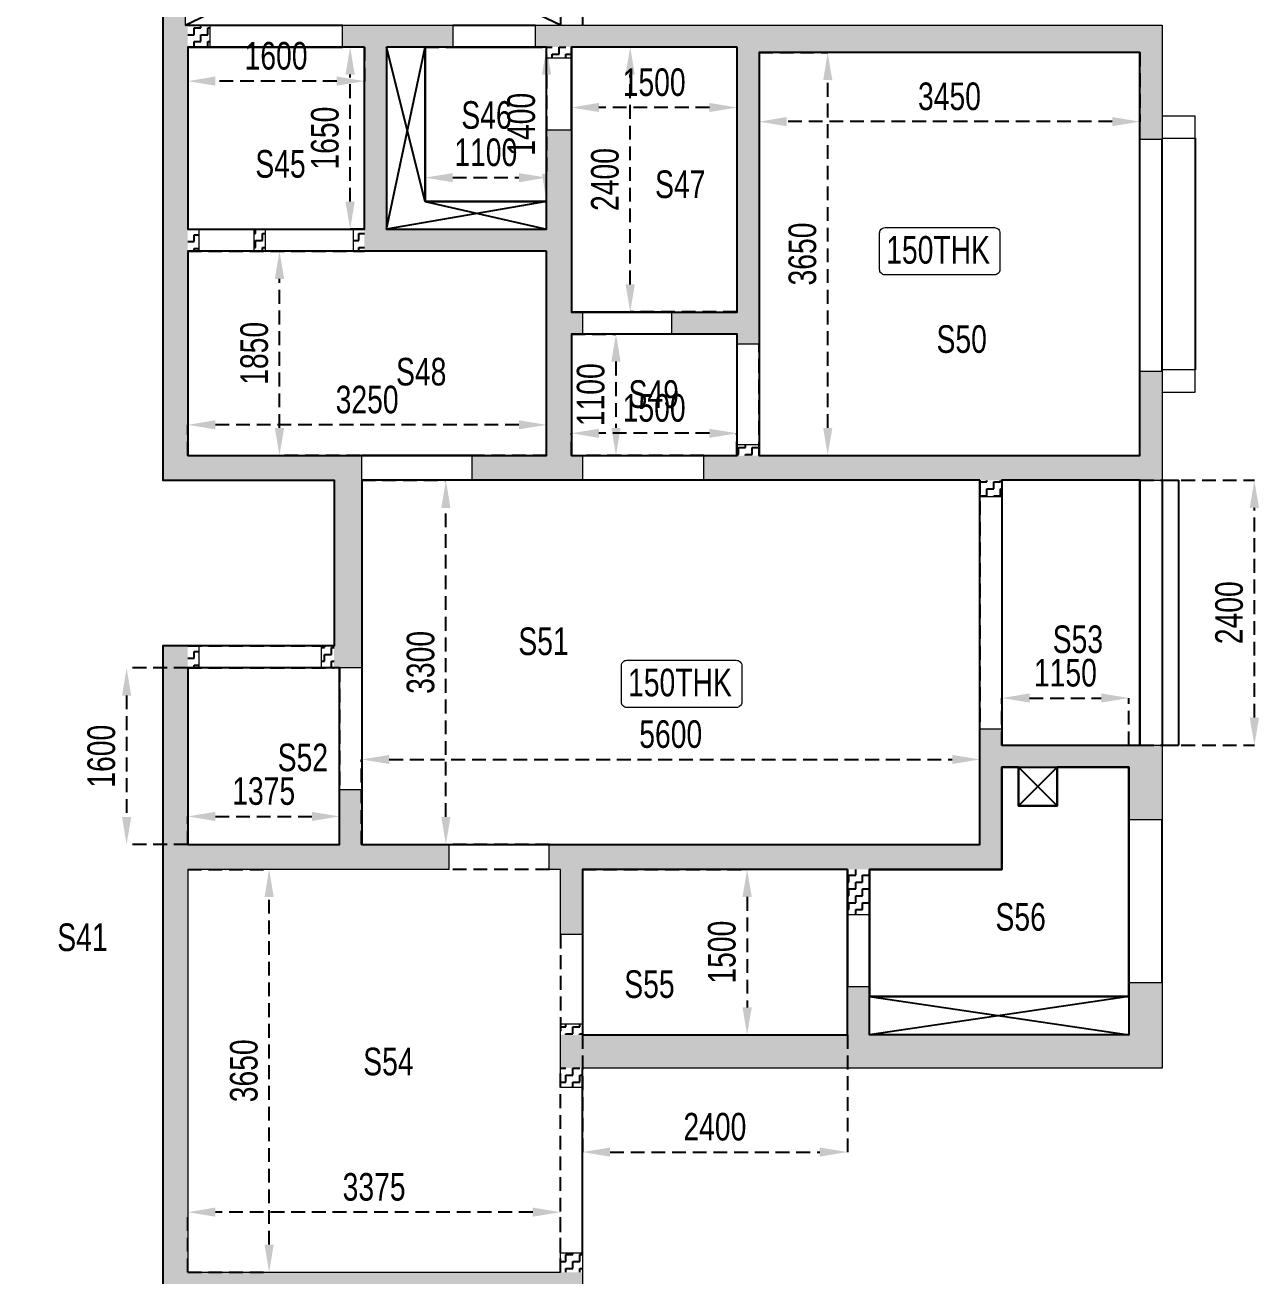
# Model space of a CAD drawing. Header units: millimetres. Extents: x 0 to 40011, y 16 to 56597.
# Drawn here: x 13475 to 24653, y 30306 to 41640 of the extents above; entities that cross this region are included whole.
import ezdxf

# ---------------------------------------------------------------- set-up
doc = ezdxf.new("R2010")
doc.units = ezdxf.units.MM
doc.linetypes.add('HIDDEN', pattern=[0.375, 0.25, -0.125])
for name, color, linetype in [('S-BEAM', 4, 'HIDDEN'), ('S-BEAM 1', 6, 'Continuous'), ('S-CUTOUT', 25, 'Continuous'), ('S-WALL HATCH', 251, 'Continuous')]:
    doc.layers.add(name, color=color, linetype=linetype)
for name, color, linetype, lineweight in [("S-BEAM NO'S", 2, 'Continuous', 20), ('S-GENERAL', 252, 'Continuous', 20), ('s-text', 20, 'Continuous', 13), ('S-WALL', 100, 'Continuous', 20)]:
    doc.layers.add(name, color=color, linetype=linetype, lineweight=lineweight)
doc.styles.add('Dim.s & Anno.(Misc.)', font='ARIALN.TTF')
doc.styles.add('SOBHA', font='swisscl.ttf')
doc.dimstyles.new('S-100-2', dxfattribs={"dimscale": 100, "dimtxt": 2.5, "dimasz": 2.5, "dimexe": 0, "dimexo": 0, "dimgap": 1, "dimtad": 1, "dimdec": 0, "dimzin": 0, "dimdsep": 46, "dimtxsty": 'SOBHA', "dimcen": 0.0895, "dimclrd": 8, "dimclre": 8, "dimclrt": 2, "dimadec": 0, "dimazin": 0, "dimtfac": 1, "dimtdec": 0, "dimtofl": 0, "dimtmove": 0, "dimatfit": 3, "dimfxl": 0.18, "dimtolj": 1, "dimtzin": 0, "dimlwd": -1, "dimlwe": -1, "dimarcsym": 1})
pattern_1 = [(0, (0, 0), (62.5, 62.5), [62.5, -62.5]), (90, (62.5, 0), (-62.5, 62.5), [62.5, -62.5])]

# ---------------------------------------------------------------- blocks, each defined once
blk = doc.blocks.new('WING 05 TYP WALLS')
at = {"layer": 'S-WALL HATCH', "ltscale": 7.5, "transparency": 33554687}
h = blk.add_hatch(color=251, dxfattribs=at)
h.dxf.hatch_style = 1
h.paths.add_polyline_path([(-596732, -58173), (-598307, -58173), (-598307, -56323), (-598307, -56123), (-598307, -54473), (-598307, -54273), (-598332, -54273), (-598332, -54060), (-598532, -54060), (-598532, -58398), (-596982, -58398), (-596982, -59898), (-596982, -60098), (-596732, -60098), (-596732, -59898)])
h = blk.add_hatch(dxfattribs=at)
h.set_pattern_fill('ZIGZAG', color=251, scale=500)
h.set_pattern_definition([(0, (-598306.83, -56322.9), (62.5, 62.5), [62.5, -62.5]), (90, (-598244.33, -56322.9), (-62.5, 62.5), [62.5, -62.5])])
h.paths.add_polyline_path([(-598207, -56123), (-598307, -56123), (-598307, -56323), (-598207, -56323)])
h.paths.add_polyline_path([(-598107, -54273), (-598307, -54273), (-598307, -54473), (-598107, -54473)])
h = blk.add_hatch(color=251, dxfattribs=at)
h.dxf.hatch_style = 1
h.paths.add_polyline_path([(-594832, -55223), (-595057, -55223), (-595057, -56123), (-596507, -56123), (-596507, -54473), (-595907, -54473), (-595907, -54273), (-596907, -54273), (-596907, -54473), (-596707, -54473), (-596707, -56123), (-596707, -56323), (-595057, -56323), (-595057, -58173), (-595732, -58173), (-595732, -58398), (-594732, -58398), (-594732, -58173), (-594832, -58173), (-594832, -57073), (-594732, -57073), (-594732, -56873), (-594832, -56873)])
h = blk.add_hatch(color=251, dxfattribs=at)
h.dxf.hatch_style = 1
h.paths.add_polyline_path([(-589482, -54273), (-593132, -54273), (-595157, -54273), (-595157, -54473), (-595057, -54473), (-594832, -54473), (-593332, -54473), (-593332, -56873), (-593922, -56873), (-593922, -57073), (-593332, -57073), (-593332, -57163), (-593132, -57163), (-593132, -54523), (-589682, -54523), (-589682, -55310), (-589482, -55310), (-589482, -54523)])
h = blk.add_hatch(dxfattribs=at)
h.set_pattern_fill('ZIGZAG', color=251, scale=500)
h.set_pattern_definition(pattern_1)
h.paths.add_polyline_path([(-594832, -54473), (-595057, -54473), (-595057, -54573), (-594832, -54573)], flags=17)
h = blk.add_hatch(dxfattribs=at)
h.set_pattern_fill('ZIGZAG', color=251, scale=500)
h.set_pattern_definition(pattern_1)
h.paths.add_polyline_path([(-597607, -56123), (-597707, -56123), (-597707, -56323), (-597607, -56323)])
h = blk.add_hatch(dxfattribs=at)
h.set_pattern_fill('ZIGZAG', color=251, scale=500)
h.set_pattern_definition(pattern_1)
h.paths.add_polyline_path([(-596707, -56123), (-596807, -56123), (-596807, -56323), (-596707, -56323)], flags=17)
h = blk.add_hatch(color=251, dxfattribs=at)
h.dxf.hatch_style = 1
h.paths.add_polyline_path([(-589482, -58173), (-589482, -57410), (-589682, -57410), (-589682, -58173), (-593132, -58173), (-593332, -58173), (-593632, -58173), (-593632, -58398), (-591132, -58398), (-590932, -58398), (-589482, -58398)])
h = blk.add_hatch(dxfattribs=at)
h.set_pattern_fill('ZIGZAG', color=251, scale=500)
h.set_pattern_definition(pattern_1)
h.paths.add_polyline_path([(-593132, -58073), (-593332, -58073), (-593332, -58173), (-593132, -58173)], flags=17)
h = blk.add_hatch(dxfattribs=at)
h.set_pattern_fill('ZIGZAG', color=251, scale=500)
h.set_pattern_definition(pattern_1)
h.paths.add_polyline_path([(-590932, -58398), (-591132, -58398), (-591132, -58548), (-590932, -58548)])
h = blk.add_hatch(color=251, dxfattribs=at)
h.dxf.hatch_style = 1
h.paths.add_polyline_path([(-595942, -61698), (-596732, -61698), (-596732, -61198), (-596932, -61198), (-596932, -61698), (-598307, -61698), (-598307, -60098), (-598307, -59898), (-598532, -59898), (-598532, -65823), (-598332, -65823), (-594732, -65823), (-594732, -65573), (-594932, -65573), (-598307, -65573), (-598307, -61923), (-595942, -61923)])
h = blk.add_hatch(dxfattribs=at)
h.set_pattern_fill('ZIGZAG', color=251, scale=500)
h.set_pattern_definition([(0, (-598306.83, -60097.9), (62.5, 62.5), [62.5, -62.5]), (90, (-598244.33, -60097.9), (-62.5, 62.5), [62.5, -62.5])])
h.paths.add_polyline_path([(-598207, -59898), (-598307, -59898), (-598307, -60098), (-598207, -60098)])
h = blk.add_hatch(dxfattribs=at)
h.set_pattern_fill('ZIGZAG', color=251, scale=500)
h.set_pattern_definition(pattern_1)
h.paths.add_polyline_path([(-596982, -59898), (-597097, -59898), (-597097, -60098), (-596982, -60098)], flags=17)
h = blk.add_hatch(color=251, dxfattribs=at)
h.dxf.hatch_style = 1
h.paths.add_polyline_path([(-590932, -61698), (-590932, -60998), (-589782, -60998), (-589782, -61473), (-589482, -61473), (-589482, -60798), (-589782, -60798), (-590932, -60798), (-590932, -60648), (-591132, -60648), (-591132, -60798), (-591132, -61698), (-595032, -61698), (-595032, -61923), (-594932, -61923), (-594932, -62513), (-594732, -62513), (-594732, -61923), (-592332, -61923), (-592132, -61923), (-590932, -61923)])
h = blk.add_hatch(dxfattribs=at)
h.set_pattern_fill('ZIGZAG', color=251, scale=500)
h.set_pattern_definition(pattern_1)
h.paths.add_polyline_path([(-592132, -61923), (-592332, -61923), (-592332, -62335), (-592132, -62335)], flags=17)
h = blk.add_hatch(color=251, dxfattribs=at)
h.dxf.hatch_style = 1
h.paths.add_polyline_path([(-589482, -62948), (-589782, -62948), (-589782, -63423), (-592132, -63423), (-592132, -62985), (-592332, -62985), (-592332, -63423), (-594732, -63423), (-594932, -63423), (-594932, -63723), (-594732, -63723), (-589482, -63723)])
h = blk.add_hatch(dxfattribs=at)
h.set_pattern_fill('ZIGZAG', color=251, scale=500)
h.set_pattern_definition(pattern_1)
h.paths.add_polyline_path([(-594732, -63323), (-594932, -63323), (-594932, -63423), (-594732, -63423)], flags=17)
h = blk.add_hatch(dxfattribs=at)
h.set_pattern_fill('ZIGZAG', color=251, scale=500)
h.set_pattern_definition(pattern_1)
h.paths.add_polyline_path([(-594732, -63723), (-594932, -63723), (-594932, -63898), (-594732, -63898)], flags=17)
h = blk.add_hatch(dxfattribs=at)
h.set_pattern_fill('ZIGZAG', color=251, scale=500)
h.set_pattern_definition(pattern_1)
h.paths.add_polyline_path([(-594732, -65398), (-594932, -65398), (-594932, -65573), (-594732, -65573)])
at = {"layer": 'S-WALL'}
for points in [[(-597097, -60098), (-597097, -59898), (-596982, -59898), (-596982, -58398), (-598532, -58398), (-598532, -54060), (-598332, -54060), (-598332, -54273), (-598107, -54273), (-598107, -54473), (-598307, -54473), (-598307, -56123), (-598207, -56123), (-598207, -56323), (-598307, -56323), (-598307, -58173), (-596732, -58173), (-596732, -59898), (-596732, -59898), (-596732, -60098)], [(-595732, -58398), (-595732, -58173), (-595057, -58173), (-595057, -56323), (-596807, -56323), (-596807, -56123), (-596707, -56123), (-596707, -54473), (-596907, -54473), (-596907, -54273), (-595907, -54273), (-595907, -54473), (-596507, -54473), (-596507, -56123), (-595057, -56123), (-595057, -55223), (-594832, -55223), (-594832, -56873), (-594732, -56873), (-594732, -57073), (-594832, -57073), (-594832, -58173), (-594732, -58173), (-594732, -58398)], [(-593922, -57073), (-593922, -56873), (-593332, -56873), (-593332, -54473), (-594832, -54473), (-594832, -54573), (-595057, -54573), (-595057, -54473), (-595157, -54473), (-595157, -54273), (-593132, -54273), (-589482, -54273), (-589482, -54523), (-589482, -55310), (-589682, -55310), (-589682, -54523), (-593132, -54523), (-593132, -57163), (-593332, -57163), (-593332, -57073)], [(-597607, -56323), (-597707, -56323), (-597707, -56123), (-597607, -56123)], [(-593632, -58398), (-593632, -58173), (-593332, -58173), (-593332, -58073), (-593132, -58073), (-593132, -58173), (-589682, -58173), (-589682, -57410), (-589482, -57410), (-589482, -58173), (-589482, -58398), (-590932, -58398), (-590932, -58548), (-591132, -58548), (-591132, -58398)], [(-598207, -60098), (-598307, -60098), (-598307, -61698), (-596932, -61698), (-596932, -61198), (-596732, -61198), (-596732, -61698), (-595942, -61698), (-595942, -61923), (-598307, -61923), (-598307, -65573), (-594932, -65573), (-594932, -65398), (-594732, -65398), (-594732, -65573), (-594732, -65823), (-598332, -65823), (-598332, -65998), (-598532, -65998), (-598532, -65823), (-598532, -59898), (-598307, -59898), (-598207, -59898)], [(-595032, -61698), (-591132, -61698), (-591132, -60798), (-591132, -60648), (-590932, -60648), (-590932, -60798), (-589782, -60798), (-589482, -60798), (-589482, -61473), (-589782, -61473), (-589782, -60998), (-590932, -60998), (-590932, -61698), (-590932, -61923), (-592132, -61923), (-592132, -62335), (-592332, -62335), (-592332, -61923), (-594732, -61923), (-594732, -62513), (-594932, -62513), (-594932, -61923), (-595032, -61923)], [(-594932, -63323), (-594732, -63323), (-594732, -63423), (-592332, -63423), (-592332, -62985), (-592132, -62985), (-592132, -63423), (-589782, -63423), (-589782, -62948), (-589482, -62948), (-589482, -63723), (-594732, -63723), (-594732, -63898), (-594932, -63898), (-594932, -63723), (-594932, -63423)]]:
    blk.add_lwpolyline(points, close=True, dxfattribs=at)
blk = doc.blocks.new('*D205')
at = {"layer": 'Defpoints', "color": 0, "linetype": 'Continuous', "ltscale": 500, "transparency": 16777216}
for p in [(14949, 41440), (16549, 41440), (14949, 41131)]:
    blk.add_point(p, dxfattribs=at)
at = {"layer": 'S-BEAM', "color": 8, "ltscale": 500, "transparency": 16777216}
for p, q in [((14949, 41440), (14949, 41131)), ((16549, 41440), (16549, 41131)), ((16299, 41131), (15199, 41131))]:
    blk.add_line(p, q, dxfattribs=at)
at = {"layer": 'S-BEAM', "color": 8, "linetype": 'Continuous', "ltscale": 500, "transparency": 16777216}
for points in [[(15199, 41173), (15199, 41090), (14949, 41131)], [(16299, 41173), (16299, 41090), (16549, 41131)]]:
    blk.add_solid(points, dxfattribs=at)
at = {"layer": 'S-BEAM', "color": 2, "linetype": 'Continuous', "ltscale": 500, "transparency": 16777216, "insert": (15749, 41359), "char_height": 250, "attachment_point": 5, "style": 'SOBHA'}
blk.add_mtext('\\A1;1600', dxfattribs=at)
blk = doc.blocks.new('*D206')
at = {"layer": 'Defpoints', "color": 0, "linetype": 'Continuous', "ltscale": 500, "transparency": 16777216}
for p in [(16420, 41440), (16549, 41440), (16549, 39790)]:
    blk.add_point(p, dxfattribs=at)
at = {"layer": 'S-BEAM', "color": 8, "ltscale": 500, "transparency": 16777216}
for p, q in [((16549, 41440), (16420, 41440)), ((16420, 40040), (16420, 41190)), ((16549, 39790), (16420, 39790))]:
    blk.add_line(p, q, dxfattribs=at)
at = {"layer": 'S-BEAM', "color": 8, "linetype": 'Continuous', "ltscale": 500, "transparency": 16777216}
for points in [[(16378, 41190), (16462, 41190), (16420, 41440)], [(16378, 40040), (16462, 40040), (16420, 39790)]]:
    blk.add_solid(points, dxfattribs=at)
at = {"layer": 'S-BEAM', "color": 2, "linetype": 'Continuous', "ltscale": 500, "transparency": 16777216, "insert": (16192, 40615), "char_height": 250, "attachment_point": 5, "rotation": 90, "style": 'SOBHA'}
blk.add_mtext('\\A1;1650', dxfattribs=at)
blk = doc.blocks.new('*D207')
at = {"layer": 'Defpoints', "color": 0, "linetype": 'Continuous', "ltscale": 500, "transparency": 16777216}
for p in [(18199, 40257), (17099, 40040), (18199, 40040)]:
    blk.add_point(p, dxfattribs=at)
at = {"layer": 'S-BEAM', "color": 8, "ltscale": 500, "transparency": 16777216}
for p, q in [((17099, 40040), (17099, 40257)), ((17349, 40257), (17949, 40257)), ((18199, 40040), (18199, 40257))]:
    blk.add_line(p, q, dxfattribs=at)
at = {"layer": 'S-BEAM', "color": 8, "linetype": 'Continuous', "ltscale": 500, "transparency": 16777216}
for points in [[(17349, 40298), (17349, 40215), (17099, 40257)], [(17949, 40298), (17949, 40215), (18199, 40257)]]:
    blk.add_solid(points, dxfattribs=at)
at = {"layer": 'S-BEAM', "color": 2, "linetype": 'Continuous', "ltscale": 500, "transparency": 16777216, "insert": (17649, 40485), "char_height": 250, "attachment_point": 5, "style": 'SOBHA'}
blk.add_mtext('\\A1;1100', dxfattribs=at)
blk = doc.blocks.new('*D208')
at = {"layer": 'Defpoints', "color": 0, "linetype": 'Continuous', "ltscale": 500, "transparency": 16777216}
for p in [(17099, 41440), (17099, 40040), (18199, 40040)]:
    blk.add_point(p, dxfattribs=at)
at = {"layer": 'S-BEAM', "color": 8, "ltscale": 500, "transparency": 16777216}
for p, q in [((17099, 41440), (18199, 41440)), ((18199, 41190), (18199, 40290)), ((17099, 40040), (18199, 40040))]:
    blk.add_line(p, q, dxfattribs=at)
at = {"layer": 'S-BEAM', "color": 8, "linetype": 'Continuous', "ltscale": 500, "transparency": 16777216}
for points in [[(18158, 41190), (18241, 41190), (18199, 41440)], [(18158, 40290), (18241, 40290), (18199, 40040)]]:
    blk.add_solid(points, dxfattribs=at)
at = {"layer": 'S-BEAM', "color": 2, "linetype": 'Continuous', "ltscale": 500, "transparency": 16777216, "insert": (17971, 40740), "char_height": 250, "attachment_point": 5, "rotation": 90, "style": 'SOBHA'}
blk.add_mtext('\\A1;1400', dxfattribs=at)
blk = doc.blocks.new('*D209')
at = {"layer": 'Defpoints', "color": 0, "linetype": 'Continuous', "ltscale": 500, "transparency": 16777216}
for p in [(18957, 41440), (19924, 41440), (19924, 39040)]:
    blk.add_point(p, dxfattribs=at)
at = {"layer": 'S-BEAM', "color": 8, "ltscale": 500, "transparency": 16777216}
for p, q in [((19924, 41440), (18957, 41440)), ((18957, 39290), (18957, 41190)), ((19924, 39040), (18957, 39040))]:
    blk.add_line(p, q, dxfattribs=at)
at = {"layer": 'S-BEAM', "color": 8, "linetype": 'Continuous', "ltscale": 500, "transparency": 16777216}
for points in [[(18915, 41190), (18999, 41190), (18957, 41440)], [(18915, 39290), (18999, 39290), (18957, 39040)]]:
    blk.add_solid(points, dxfattribs=at)
at = {"layer": 'S-BEAM', "color": 2, "linetype": 'Continuous', "ltscale": 500, "transparency": 16777216, "insert": (18729, 40240), "char_height": 250, "attachment_point": 5, "rotation": 90, "style": 'SOBHA'}
blk.add_mtext('\\A1;2400', dxfattribs=at)
blk = doc.blocks.new('*D210')
at = {"layer": 'Defpoints', "color": 0, "linetype": 'Continuous', "ltscale": 500, "transparency": 16777216}
for p in [(18424, 41440), (19924, 41440), (18424, 40892)]:
    blk.add_point(p, dxfattribs=at)
at = {"layer": 'S-BEAM', "color": 8, "ltscale": 500, "transparency": 16777216}
for p, q in [((18424, 41440), (18424, 40892)), ((19924, 41440), (19924, 40892)), ((19674, 40892), (18674, 40892))]:
    blk.add_line(p, q, dxfattribs=at)
at = {"layer": 'S-BEAM', "color": 8, "linetype": 'Continuous', "ltscale": 500, "transparency": 16777216}
for points in [[(18674, 40934), (18674, 40851), (18424, 40892)], [(19674, 40934), (19674, 40851), (19924, 40892)]]:
    blk.add_solid(points, dxfattribs=at)
at = {"layer": 'S-BEAM', "color": 2, "linetype": 'Continuous', "ltscale": 500, "transparency": 16777216, "insert": (19174, 41120), "char_height": 250, "attachment_point": 5, "style": 'SOBHA'}
blk.add_mtext('\\A1;1500', dxfattribs=at)
blk = doc.blocks.new('*D211')
at = {"layer": 'Defpoints', "color": 0, "linetype": 'Continuous', "ltscale": 500, "transparency": 16777216}
for p in [(20124, 41390), (23574, 41390), (20124, 40764)]:
    blk.add_point(p, dxfattribs=at)
at = {"layer": 'S-BEAM', "color": 8, "ltscale": 500, "transparency": 16777216}
for p, q in [((20124, 41390), (20124, 40764)), ((23574, 41390), (23574, 40764)), ((23324, 40764), (20374, 40764))]:
    blk.add_line(p, q, dxfattribs=at)
at = {"layer": 'S-BEAM', "color": 8, "linetype": 'Continuous', "ltscale": 500, "transparency": 16777216}
for points in [[(20374, 40806), (20374, 40723), (20124, 40764)], [(23324, 40806), (23324, 40723), (23574, 40764)]]:
    blk.add_solid(points, dxfattribs=at)
at = {"layer": 'S-BEAM', "color": 2, "linetype": 'Continuous', "ltscale": 500, "transparency": 16777216, "insert": (21849, 40992), "char_height": 250, "attachment_point": 5, "style": 'SOBHA'}
blk.add_mtext('\\A1;3450', dxfattribs=at)
blk = doc.blocks.new('*D212')
at = {"layer": 'Defpoints', "color": 0, "linetype": 'Continuous', "ltscale": 500, "transparency": 16777216}
for p in [(20124, 41390), (20746, 41390), (20124, 37740)]:
    blk.add_point(p, dxfattribs=at)
at = {"layer": 'S-BEAM', "color": 8, "ltscale": 500, "transparency": 16777216}
for p, q in [((20124, 41390), (20746, 41390)), ((20746, 37990), (20746, 41140)), ((20124, 37740), (20746, 37740))]:
    blk.add_line(p, q, dxfattribs=at)
at = {"layer": 'S-BEAM', "color": 8, "linetype": 'Continuous', "ltscale": 500, "transparency": 16777216}
for points in [[(20705, 41140), (20788, 41140), (20746, 41390)], [(20705, 37990), (20788, 37990), (20746, 37740)]]:
    blk.add_solid(points, dxfattribs=at)
at = {"layer": 'S-BEAM', "color": 2, "linetype": 'Continuous', "ltscale": 500, "transparency": 16777216, "insert": (20518, 39565), "char_height": 250, "attachment_point": 5, "rotation": 90, "style": 'SOBHA'}
blk.add_mtext('\\A1;3650', dxfattribs=at)
blk = doc.blocks.new('*D213')
at = {"layer": 'Defpoints', "color": 0, "linetype": 'Continuous', "ltscale": 500, "transparency": 16777216}
for p in [(18424, 38840), (18424, 37740), (18828, 37740)]:
    blk.add_point(p, dxfattribs=at)
at = {"layer": 'S-BEAM', "color": 8, "ltscale": 500, "transparency": 16777216}
for p, q in [((18424, 38840), (18828, 38840)), ((18828, 38590), (18828, 37990)), ((18424, 37740), (18828, 37740))]:
    blk.add_line(p, q, dxfattribs=at)
at = {"layer": 'S-BEAM', "color": 8, "linetype": 'Continuous', "ltscale": 500, "transparency": 16777216}
for points in [[(18786, 38590), (18870, 38590), (18828, 38840)], [(18786, 37990), (18870, 37990), (18828, 37740)]]:
    blk.add_solid(points, dxfattribs=at)
at = {"layer": 'S-BEAM', "color": 2, "linetype": 'Continuous', "ltscale": 500, "transparency": 16777216, "insert": (18600, 38290), "char_height": 250, "attachment_point": 5, "rotation": 90, "style": 'SOBHA'}
blk.add_mtext('\\A1;1100', dxfattribs=at)
blk = doc.blocks.new('*D214')
at = {"layer": 'Defpoints', "color": 0, "linetype": 'Continuous', "ltscale": 500, "transparency": 16777216}
for p in [(18424, 37941), (18424, 37740), (19924, 37740)]:
    blk.add_point(p, dxfattribs=at)
at = {"layer": 'S-BEAM', "color": 8, "ltscale": 500, "transparency": 16777216}
for p, q in [((18424, 37740), (18424, 37941)), ((19674, 37941), (18674, 37941)), ((19924, 37740), (19924, 37941))]:
    blk.add_line(p, q, dxfattribs=at)
at = {"layer": 'S-BEAM', "color": 8, "linetype": 'Continuous', "ltscale": 500, "transparency": 16777216}
for points in [[(18674, 37982), (18674, 37899), (18424, 37941)], [(19674, 37982), (19674, 37899), (19924, 37941)]]:
    blk.add_solid(points, dxfattribs=at)
at = {"layer": 'S-BEAM', "color": 2, "linetype": 'Continuous', "ltscale": 500, "transparency": 16777216, "insert": (19174, 38169), "char_height": 250, "attachment_point": 5, "style": 'SOBHA'}
blk.add_mtext('\\A1;1500', dxfattribs=at)
blk = doc.blocks.new('*D215')
at = {"layer": 'Defpoints', "color": 0, "linetype": 'Continuous', "ltscale": 500, "transparency": 16777216}
for p in [(14949, 38017), (14949, 37740), (18199, 37740)]:
    blk.add_point(p, dxfattribs=at)
at = {"layer": 'S-BEAM', "color": 8, "ltscale": 500, "transparency": 16777216}
for p, q in [((14949, 37740), (14949, 38017)), ((17949, 38017), (15199, 38017)), ((18199, 37740), (18199, 38017))]:
    blk.add_line(p, q, dxfattribs=at)
at = {"layer": 'S-BEAM', "color": 8, "linetype": 'Continuous', "ltscale": 500, "transparency": 16777216}
for points in [[(15199, 38059), (15199, 37976), (14949, 38017)], [(17949, 38059), (17949, 37976), (18199, 38017)]]:
    blk.add_solid(points, dxfattribs=at)
at = {"layer": 'S-BEAM', "color": 2, "linetype": 'Continuous', "ltscale": 500, "transparency": 16777216, "insert": (16574, 38245), "char_height": 250, "attachment_point": 5, "style": 'SOBHA'}
blk.add_mtext('\\A1;3250', dxfattribs=at)
blk = doc.blocks.new('*D216')
at = {"layer": 'Defpoints', "color": 0, "linetype": 'Continuous', "ltscale": 500, "transparency": 16777216}
for p in [(15780, 39590), (18199, 39590), (18199, 37740)]:
    blk.add_point(p, dxfattribs=at)
at = {"layer": 'S-BEAM', "color": 8, "ltscale": 500, "transparency": 16777216}
for p, q in [((18199, 39590), (15780, 39590)), ((15780, 37990), (15780, 39340)), ((18199, 37740), (15780, 37740))]:
    blk.add_line(p, q, dxfattribs=at)
at = {"layer": 'S-BEAM', "color": 8, "linetype": 'Continuous', "ltscale": 500, "transparency": 16777216}
for points in [[(15738, 39340), (15822, 39340), (15780, 39590)], [(15738, 37990), (15822, 37990), (15780, 37740)]]:
    blk.add_solid(points, dxfattribs=at)
at = {"layer": 'S-BEAM', "color": 2, "linetype": 'Continuous', "ltscale": 500, "transparency": 16777216, "insert": (15552, 38665), "char_height": 250, "attachment_point": 5, "rotation": 90, "style": 'SOBHA'}
blk.add_mtext('\\A1;1850', dxfattribs=at)
blk = doc.blocks.new('*D217')
at = {"layer": 'Defpoints', "color": 0, "linetype": 'Continuous', "ltscale": 500, "transparency": 16777216}
for p in [(16524, 37515), (17287, 37515), (16524, 34215)]:
    blk.add_point(p, dxfattribs=at)
at = {"layer": 'S-BEAM', "color": 8, "ltscale": 500, "transparency": 16777216}
for p, q in [((16524, 37515), (17287, 37515)), ((17287, 34465), (17287, 37265)), ((16524, 34215), (17287, 34215))]:
    blk.add_line(p, q, dxfattribs=at)
at = {"layer": 'S-BEAM', "color": 8, "linetype": 'Continuous', "ltscale": 500, "transparency": 16777216}
for points in [[(17246, 37265), (17329, 37265), (17287, 37515)], [(17246, 34465), (17329, 34465), (17287, 34215)]]:
    blk.add_solid(points, dxfattribs=at)
at = {"layer": 'S-BEAM', "color": 2, "linetype": 'Continuous', "ltscale": 500, "transparency": 16777216, "insert": (17059, 35865), "char_height": 250, "attachment_point": 5, "rotation": 90, "style": 'SOBHA'}
blk.add_mtext('\\A1;3300', dxfattribs=at)
blk = doc.blocks.new('*D218')
at = {"layer": 'Defpoints', "color": 0, "linetype": 'Continuous', "ltscale": 500, "transparency": 16777216}
for p in [(22124, 34986), (16524, 34215), (22124, 34215)]:
    blk.add_point(p, dxfattribs=at)
at = {"layer": 'S-BEAM', "color": 8, "ltscale": 500, "transparency": 16777216}
for p, q in [((16524, 34215), (16524, 34986)), ((16774, 34986), (21874, 34986)), ((22124, 34215), (22124, 34986))]:
    blk.add_line(p, q, dxfattribs=at)
at = {"layer": 'S-BEAM', "color": 8, "linetype": 'Continuous', "ltscale": 500, "transparency": 16777216}
for points in [[(16774, 35027), (16774, 34944), (16524, 34986)], [(21874, 35027), (21874, 34944), (22124, 34986)]]:
    blk.add_solid(points, dxfattribs=at)
at = {"layer": 'S-BEAM', "color": 2, "linetype": 'Continuous', "ltscale": 500, "transparency": 16777216, "insert": (19324, 35214), "char_height": 250, "attachment_point": 5, "style": 'SOBHA'}
blk.add_mtext('\\A1;5600', dxfattribs=at)
blk = doc.blocks.new('*D219')
at = {"layer": 'Defpoints', "color": 0, "linetype": 'Continuous', "ltscale": 500, "transparency": 16777216}
for p in [(16324, 34470), (14949, 34215), (16324, 34215)]:
    blk.add_point(p, dxfattribs=at)
at = {"layer": 'S-BEAM', "color": 8, "ltscale": 500, "transparency": 16777216}
for p, q in [((14949, 34215), (14949, 34470)), ((15199, 34470), (16074, 34470)), ((16324, 34215), (16324, 34470))]:
    blk.add_line(p, q, dxfattribs=at)
at = {"layer": 'S-BEAM', "color": 8, "linetype": 'Continuous', "ltscale": 500, "transparency": 16777216}
for points in [[(15199, 34511), (15199, 34428), (14949, 34470)], [(16074, 34511), (16074, 34428), (16324, 34470)]]:
    blk.add_solid(points, dxfattribs=at)
at = {"layer": 'S-BEAM', "color": 2, "linetype": 'Continuous', "ltscale": 500, "transparency": 16777216, "insert": (15637, 34698), "char_height": 250, "attachment_point": 5, "style": 'SOBHA'}
blk.add_mtext('\\A1;1375', dxfattribs=at)
blk = doc.blocks.new('*D220')
at = {"layer": 'Defpoints', "color": 0, "linetype": 'Continuous', "ltscale": 500, "transparency": 16777216}
for p in [(14949, 35815), (14395, 34215), (14949, 34215)]:
    blk.add_point(p, dxfattribs=at)
at = {"layer": 'S-BEAM', "color": 8, "ltscale": 500, "transparency": 16777216}
for p, q in [((14949, 35815), (14395, 35815)), ((14395, 35565), (14395, 34465)), ((14949, 34215), (14395, 34215))]:
    blk.add_line(p, q, dxfattribs=at)
at = {"layer": 'S-BEAM', "color": 8, "linetype": 'Continuous', "ltscale": 500, "transparency": 16777216}
for points in [[(14354, 35565), (14437, 35565), (14395, 35815)], [(14354, 34465), (14437, 34465), (14395, 34215)]]:
    blk.add_solid(points, dxfattribs=at)
at = {"layer": 'S-BEAM', "color": 2, "linetype": 'Continuous', "ltscale": 500, "transparency": 16777216, "insert": (14167, 35015), "char_height": 250, "attachment_point": 5, "rotation": 90, "style": 'SOBHA'}
blk.add_mtext('\\A1;1600', dxfattribs=at)
blk = doc.blocks.new('*D221')
at = {"layer": 'Defpoints', "color": 0, "linetype": 'Continuous', "ltscale": 500, "transparency": 16777216}
for p in [(23574, 37515), (24611, 37515), (23574, 35115)]:
    blk.add_point(p, dxfattribs=at)
at = {"layer": 'S-BEAM', "color": 8, "ltscale": 500, "transparency": 16777216}
for p, q in [((23574, 37515), (24611, 37515)), ((24611, 35365), (24611, 37265)), ((23574, 35115), (24611, 35115))]:
    blk.add_line(p, q, dxfattribs=at)
at = {"layer": 'S-BEAM', "color": 8, "linetype": 'Continuous', "ltscale": 500, "transparency": 16777216}
for points in [[(24569, 37265), (24653, 37265), (24611, 37515)], [(24569, 35365), (24653, 35365), (24611, 35115)]]:
    blk.add_solid(points, dxfattribs=at)
at = {"layer": 'S-BEAM', "color": 2, "linetype": 'Continuous', "ltscale": 500, "transparency": 16777216, "insert": (24383, 36315), "char_height": 250, "attachment_point": 5, "rotation": 90, "style": 'SOBHA'}
blk.add_mtext('\\A1;2400', dxfattribs=at)
blk = doc.blocks.new('*D222')
at = {"layer": 'Defpoints', "color": 0, "linetype": 'Continuous', "ltscale": 500, "transparency": 16777216}
for p in [(23474, 35542), (22324, 35115), (23474, 35115)]:
    blk.add_point(p, dxfattribs=at)
at = {"layer": 'S-BEAM', "color": 8, "ltscale": 500, "transparency": 16777216}
for p, q in [((22324, 35115), (22324, 35542)), ((22574, 35542), (23224, 35542)), ((23474, 35115), (23474, 35542))]:
    blk.add_line(p, q, dxfattribs=at)
at = {"layer": 'S-BEAM', "color": 8, "linetype": 'Continuous', "ltscale": 500, "transparency": 16777216}
for points in [[(22574, 35584), (22574, 35501), (22324, 35542)], [(23224, 35584), (23224, 35501), (23474, 35542)]]:
    blk.add_solid(points, dxfattribs=at)
at = {"layer": 'S-BEAM', "color": 2, "linetype": 'Continuous', "ltscale": 500, "transparency": 16777216, "insert": (22899, 35770), "char_height": 250, "attachment_point": 5, "style": 'SOBHA'}
blk.add_mtext('\\A1;1150', dxfattribs=at)
blk = doc.blocks.new('*D223')
at = {"layer": 'Defpoints', "color": 0, "linetype": 'Continuous', "ltscale": 500, "transparency": 16777216}
for p in [(18524, 32490), (20924, 32490), (20924, 31429)]:
    blk.add_point(p, dxfattribs=at)
at = {"layer": 'S-BEAM', "color": 8, "ltscale": 500, "transparency": 16777216}
for p, q in [((18524, 32490), (18524, 31429)), ((20924, 32490), (20924, 31429)), ((18774, 31429), (20674, 31429))]:
    blk.add_line(p, q, dxfattribs=at)
at = {"layer": 'S-BEAM', "color": 8, "linetype": 'Continuous', "ltscale": 500, "transparency": 16777216}
for points in [[(18774, 31470), (18774, 31387), (18524, 31429)], [(20674, 31470), (20674, 31387), (20924, 31429)]]:
    blk.add_solid(points, dxfattribs=at)
at = {"layer": 'S-BEAM', "color": 2, "linetype": 'Continuous', "ltscale": 500, "transparency": 16777216, "insert": (19724, 31657), "char_height": 250, "attachment_point": 5, "style": 'SOBHA'}
blk.add_mtext('\\A1;2400', dxfattribs=at)
blk = doc.blocks.new('*D224')
at = {"layer": 'Defpoints', "color": 0, "linetype": 'Continuous', "ltscale": 500, "transparency": 16777216}
for p in [(18524, 33990), (18524, 32490), (20016, 32490)]:
    blk.add_point(p, dxfattribs=at)
at = {"layer": 'S-BEAM', "color": 8, "ltscale": 500, "transparency": 16777216}
for p, q in [((18524, 33990), (20016, 33990)), ((20016, 33740), (20016, 32740)), ((18524, 32490), (20016, 32490))]:
    blk.add_line(p, q, dxfattribs=at)
at = {"layer": 'S-BEAM', "color": 8, "linetype": 'Continuous', "ltscale": 500, "transparency": 16777216}
for points in [[(19974, 33740), (20058, 33740), (20016, 33990)], [(19974, 32740), (20058, 32740), (20016, 32490)]]:
    blk.add_solid(points, dxfattribs=at)
at = {"layer": 'S-BEAM', "color": 2, "linetype": 'Continuous', "ltscale": 500, "transparency": 16777216, "insert": (19788, 33240), "char_height": 250, "attachment_point": 5, "rotation": 90, "style": 'SOBHA'}
blk.add_mtext('\\A1;1500', dxfattribs=at)
blk = doc.blocks.new('*D225')
at = {"layer": 'Defpoints', "color": 0, "linetype": 'Continuous', "ltscale": 500, "transparency": 16777216}
for p in [(14949, 30884), (14949, 30340), (18324, 30340)]:
    blk.add_point(p, dxfattribs=at)
at = {"layer": 'S-BEAM', "color": 8, "ltscale": 500, "transparency": 16777216}
for p, q in [((14949, 30340), (14949, 30884)), ((18074, 30884), (15199, 30884)), ((18324, 30340), (18324, 30884))]:
    blk.add_line(p, q, dxfattribs=at)
at = {"layer": 'S-BEAM', "color": 8, "linetype": 'Continuous', "ltscale": 500, "transparency": 16777216}
for points in [[(15199, 30926), (15199, 30843), (14949, 30884)], [(18074, 30926), (18074, 30843), (18324, 30884)]]:
    blk.add_solid(points, dxfattribs=at)
at = {"layer": 'S-BEAM', "color": 2, "linetype": 'Continuous', "ltscale": 500, "transparency": 16777216, "insert": (16637, 31112), "char_height": 250, "attachment_point": 5, "style": 'SOBHA'}
blk.add_mtext('\\A1;3375', dxfattribs=at)
blk = doc.blocks.new('*D226')
at = {"layer": 'Defpoints', "color": 0, "linetype": 'Continuous', "ltscale": 500, "transparency": 16777216}
for p in [(14949, 33990), (15686, 33990), (14949, 30340)]:
    blk.add_point(p, dxfattribs=at)
at = {"layer": 'S-BEAM', "color": 8, "ltscale": 500, "transparency": 16777216}
for p, q in [((14949, 33990), (15686, 33990)), ((15686, 30590), (15686, 33740)), ((14949, 30340), (15686, 30340))]:
    blk.add_line(p, q, dxfattribs=at)
at = {"layer": 'S-BEAM', "color": 8, "linetype": 'Continuous', "ltscale": 500, "transparency": 16777216}
for points in [[(15645, 33740), (15728, 33740), (15686, 33990)], [(15645, 30590), (15728, 30590), (15686, 30340)]]:
    blk.add_solid(points, dxfattribs=at)
at = {"layer": 'S-BEAM', "color": 2, "linetype": 'Continuous', "ltscale": 500, "transparency": 16777216, "insert": (15458, 32165), "char_height": 250, "attachment_point": 5, "rotation": 90, "style": 'SOBHA'}
blk.add_mtext('\\A1;3650', dxfattribs=at)

msp = doc.modelspace()

# ---------------------------------------------------------------- linework, layer by layer
at = {"layer": 'S-BEAM', "ltscale": 500}
for p, q in [((17349.4, 41439.6), (18099.4, 41439.6)), ((18199.4, 40689.6), (18199.4, 41439.6)), ((23574.4, 38502.1), (23574.4, 40602.1)), ((14949.4, 39589.6), (16549.4, 39589.6)), ((19334.4, 38839.6), (18424.4, 38839.6)), ((19924.4, 37739.6), (19924.4, 38749.6)), ((20124.4, 37739.6), (20124.4, 38749.6)), ((17524.4, 37739.6), (16524.4, 37739.6)), ((19624.4, 37739.6), (18524.4, 37739.6)), ((17524.4, 37514.6), (16524.4, 37514.6)), ((19624.4, 37514.6), (18524.4, 37514.6)), ((22124.4, 37514.6), (22124.4, 35264.6)), ((14949.4, 36014.6), (16274.4, 36014.6)), ((14949.4, 35814.6), (16274.4, 35814.6)), ((16324.4, 35814.6), (16324.4, 34714.6)), ((16524.4, 35814.6), (16524.4, 34714.6)), ((23474.4, 32964.6), (23474.4, 34439.6)), ((18224.4, 34214.6), (17314.4, 34214.6)), ((18224.4, 33989.6), (17314.4, 33989.6)), ((21124.4, 33989.6), (21124.4, 32927.1)), ((18324.4, 33399.6), (18324.4, 32489.6)), ((18324.4, 30514.6), (18324.4, 32189.6))]:
    msp.add_line(p, q, dxfattribs=at)
at = {"layer": 'S-BEAM', "color": 41, "linetype": 'Continuous', "ltscale": 500, "true_color": 0xf4ee51}
msp.add_lwpolyline([(13224.4, 16714.6), (13224.4, 39314.6), (12924.4, 39314.6), (12924.4, 44214.6), (13224.4, 44214.6), (13224.4, 48889.6), (16324.4, 48889.6), (16324.4, 47389.6), (14724.4, 47389.6), (14724.4, 37514.6), (16274.4, 37514.6), (16274.4, 36014.6), (14724.4, 36014.6), (14724.4, 24414.6)], dxfattribs=at)
for points in [[(16549.4, 41439.6), (16349.4, 41439.6), (14949.4, 41439.6), (14949.4, 39789.6), (15049.4, 39789.6), (16549.4, 39789.6)], [(18199.4, 41439.6), (18099.4, 41439.6), (17349.4, 41439.6), (17099.4, 41439.6), (17099.4, 40039.6), (18199.4, 40039.6), (18199.4, 40689.6)], [(19924.4, 41439.6), (18424.4, 41439.6), (18424.4, 41339.6), (18424.4, 40689.6), (18424.4, 39039.6), (18524.4, 39039.6), (19334.4, 39039.6), (19924.4, 39039.6)], [(23574.4, 40602.1), (23574.4, 41389.6), (20124.4, 41389.6), (20124.4, 38749.6), (20124.4, 37739.6), (23574.4, 37739.6), (23574.4, 38502.1)], [(18199.4, 39589.6), (16449.4, 39589.6), (14949.4, 39589.6), (14949.4, 37739.6), (16524.4, 37739.6), (17524.4, 37739.6), (18199.4, 37739.6)], [(19924.4, 38749.6), (19924.4, 38839.6), (19334.4, 38839.6), (18424.4, 38839.6), (18424.4, 37739.6), (18524.4, 37739.6), (19624.4, 37739.6), (19924.4, 37739.6), (19924.4, 37839.6)], [(22124.4, 37514.6), (19624.4, 37514.6), (18524.4, 37514.6), (17524.4, 37514.6), (16524.4, 37514.6), (16524.4, 36014.6), (16524.4, 35814.6), (16524.4, 34714.6), (16524.4, 34214.6), (17314.4, 34214.6), (18224.4, 34214.6), (22124.4, 34214.6), (22124.4, 35114.6), (22124.4, 35264.6)], [(23574.4, 37514.6), (22324.4, 37514.6), (22324.4, 37364.6), (22324.4, 35264.6), (22324.4, 35114.6), (23474.4, 35114.6), (23574.4, 35114.6)], [(16324.4, 35814.6), (16159.4, 35814.6), (14949.4, 35814.6), (14949.4, 34214.6), (16324.4, 34214.6), (16324.4, 34714.6)], [(21124.4, 32839.6), (21124.4, 33989.6), (22324.4, 33989.6), (22324.4, 34914.6), (22474.4, 34914.6), (22474.4, 34564.6), (22824.4, 34564.6), (22824.4, 34914.6), (23474.4, 34914.6), (23474.4, 32839.6)], [(23474.4, 34914.6), (22824.4, 34914.6), (22824.4, 34564.6), (22474.4, 34564.6), (22474.4, 34914.6), (22324.4, 34914.6), (22324.4, 34214.6), (22324.4, 33989.6), (21124.4, 33989.6), (21124.4, 33577.1), (21124.4, 32839.6), (23474.4, 32839.6), (23474.4, 32964.6)], [(20924.4, 33989.6), (18524.4, 33989.6), (18524.4, 33399.6), (18524.4, 32489.6), (20924.4, 32489.6), (20924.4, 32927.1)]]:
    msp.add_lwpolyline(points, close=True, dxfattribs=at)
at = {"layer": 'S-BEAM 1', "color": 1}
for p, q in [((18324.4, 43264.6), (18324.4, 41639.6)), ((18524.4, 43264.6), (18524.4, 41639.6)), ((14949.4, 41639.6), (16349.4, 41639.6)), ((17349.4, 41639.6), (18099.4, 41639.6)), ((14949.4, 41439.6), (16349.4, 41439.6)), ((18424.4, 40689.6), (18424.4, 41439.6)), ((23774.4, 38502.1), (23774.4, 40602.1)), ((24074.4, 40614.6), (24074.4, 38514.6)), ((14949.4, 39789.6), (16549.4, 39789.6)), ((19334.4, 39039.6), (18424.4, 39039.6)), ((22324.4, 37514.6), (22324.4, 35264.6)), ((23574.4, 37514.6), (23574.4, 35114.6)), ((23774.4, 37514.6), (23774.4, 35114.6)), ((23774.4, 37514.6), (23924.4, 37514.6)), ((23924.4, 37514.6), (23924.4, 35114.6)), ((23774.4, 35114.6), (23924.4, 35114.6)), ((23774.4, 32964.6), (23774.4, 34439.6)), ((20924.4, 33989.6), (20924.4, 32927.1)), ((18524.4, 33399.6), (18524.4, 32489.6)), ((18524.4, 30514.6), (18524.4, 32189.6))]:
    msp.add_line(p, q, dxfattribs=at)
for points in [[(16749.4, 41439.6), (16749.4, 39789.6), (18199.4, 39789.6), (18199.4, 40039.6), (17099.4, 40039.6), (17099.4, 41439.6)], [(22474.4, 34564.6), (22474.4, 34914.6), (22824.4, 34914.6), (22824.4, 34564.6)], [(21124.4, 32839.6), (23474.4, 32839.6), (23474.4, 32489.6), (21124.4, 32489.6)]]:
    msp.add_lwpolyline(points, close=True, dxfattribs=at)
at = {"layer": 'S-CUTOUT', "color": 35}
for p, q in [((14924.4, 41639.6), (18324.4, 43264.6)), ((18324.4, 41639.6), (14924.4, 43264.6)), ((16749.4, 39789.6), (17099.4, 41439.6)), ((17099.4, 40039.6), (16749.4, 41439.6)), ((18199.4, 40039.6), (16749.4, 39789.6)), ((17099.4, 40039.6), (18199.4, 39789.6)), ((22824.4, 34914.6), (22474.4, 34564.6)), ((22474.4, 34914.6), (22824.4, 34564.6)), ((23474.4, 32839.6), (21124.4, 32489.6)), ((21124.4, 32839.6), (23474.4, 32489.6))]:
    msp.add_line(p, q, dxfattribs=at)
at = {"layer": 'S-GENERAL', "color": 160}
for points in [[(21265.7, 39804.4), (22256.3, 39804.4, -0.4142136), (22306.3, 39754.4), (22306.3, 39425.6, -0.4142136), (22256.3, 39375.6), (21265.7, 39375.6, -0.4142136), (21215.7, 39425.6), (21215.7, 39754.4, -0.4142136)], [(18927.1, 35884.6), (19917.7, 35884.6, -0.4142136), (19967.7, 35834.6), (19967.7, 35505.8, -0.4142136), (19917.7, 35455.8), (18927.1, 35455.8, -0.4142136), (18877.1, 35505.8), (18877.1, 35834.6, -0.4142136)]]:
    msp.add_lwpolyline(points, format="xyb", close=True, dxfattribs=at)
at = {"layer": 'S-WALL'}
for points in [[(23774.4, 40614.6), (24074.4, 40614.6), (24074.4, 40814.6), (23774.4, 40814.6)], [(23774.4, 38314.6), (24074.4, 38314.6), (24074.4, 38514.6), (23774.4, 38514.6)]]:
    msp.add_lwpolyline(points, close=True, dxfattribs=at)

# ---------------------------------------------------------------- block references
at = {"layer": 'S-BEAM 1', "color": 1}
msp.add_blockref('WING 05 TYP WALLS', (613256.3, 95912.5), dxfattribs=at)

# ---------------------------------------------------------------- texts
at = {"layer": "S-BEAM NO'S", "color": 3, "linetype": 'Continuous', "style": 'SOBHA'}
for s, p in [('S46', (17427.3, 40699.6, 0)), ('S45', (15561.3, 40256.6, 0)), ('S47', (19182.3, 40072.1, 0)), ('S50', (21731.8, 38669.6, 0)), ('S48', (16835.8, 38374.1, 0)), ('S49', (18942.3, 38171.1, 0)), ('S51', (17943.8, 35931.6, 0)), ('S53', (22784.3, 35950.1, 0)), ('S52', (15763.8, 34879.6, 0)), ('S56', (22265.8, 33434.6, 0)), ('S41', (13767.3, 33250.1, 0)), ('S55', (18903.3, 32825.6, 0)), ('S54', (16538.8, 32124.6, 0))]:
    msp.add_text(s, height=250, dxfattribs=at).set_placement(p)
at = {"layer": 's-text', "color": 2, "char_height": 250, "width": 3976.363, "attachment_point": 1, "style": 'Dim.s & Anno.(Misc.)'}
for insert in [(21276.1, 39727.4, -416), (18937.5, 35807.6, -416)]:
    msp.add_mtext('{\\fSwis721 LtCn BT|b0|i0|c0|p34;150THK }', dxfattribs=dict(at, insert=insert))

# ---------------------------------------------------------------- dimensions: what is measured, and where the dimension line sits
at = {"layer": 'S-BEAM', "color": 41, "linetype": 'Continuous', "ltscale": 500, "true_color": 0xf4ee51}
for base, p1, p2, picture, middle in [((14949.4, 41131.3), (16549.4, 41439.6), (14949.4, 41439.6), '*D205', (15749.4, 41359.3)), ((18424.4, 40892.3), (19924.4, 41439.6), (18424.4, 41439.6), '*D210', (19174.4, 41120.3)), ((20124.4, 40764.3), (23574.4, 41389.6), (20124.4, 41389.6), '*D211', (21849.4, 40992.5)), ((18199.4, 40256.8), (17099.4, 40039.6), (18199.4, 40039.6), '*D207', (17649.4, 40484.8)), ((14949.4, 38017.3), (18199.4, 37739.6), (14949.4, 37739.6), '*D215', (16574.4, 38245.5)), ((18424.4, 37940.8), (19924.4, 37739.6), (18424.4, 37739.6), '*D214', (19174.4, 38168.8)), ((23474.4, 35542.3), (22324.4, 35114.6), (23474.4, 35114.6), '*D222', (22899.4, 35770.3)), ((22124.4, 34985.8), (16524.4, 34214.6), (22124.4, 34214.6), '*D218', (19324.4, 35213.8)), ((16324.4, 34469.8), (14949.4, 34214.6), (16324.4, 34214.6), '*D219', (15636.9, 34698)), ((20924.4, 31428.8), (18524.4, 32489.6), (20924.4, 32489.6), '*D223', (19724.4, 31656.8)), ((14949.4, 30884.3), (18324.4, 30339.6), (14949.4, 30339.6), '*D225', (16636.9, 31112.5))]:
    dim = msp.add_linear_dim(base=base, p1=p1, p2=p2, dimstyle='S-100-2', dxfattribs=at)
    dim.commit()
    dim.dimension.update_dxf_attribs({"geometry": picture, "text_midpoint": middle})
for base, p1, p2, picture, middle in [((16419.9, 41439.6), (16549.4, 39789.6), (16549.4, 41439.6), '*D206', (16191.9, 40614.6)), ((18199.4, 40039.6), (17099.4, 41439.6), (17099.4, 40039.6), '*D208', (17971.4, 40739.6)), ((18956.9, 41439.6), (19924.4, 39039.6), (19924.4, 41439.6), '*D209', (18728.9, 40239.6)), ((15779.9, 39589.6), (18199.4, 37739.6), (18199.4, 39589.6), '*D216', (15551.9, 38664.6)), ((18827.9, 37739.6), (18424.4, 38839.6), (18424.4, 37739.6), '*D213', (18599.9, 38289.6)), ((17287.4, 37514.6), (16524.4, 34214.6), (16524.4, 37514.6), '*D217', (17059.2, 35864.6)), ((14395.4, 34214.6), (14949.4, 35814.6), (14949.4, 34214.6), '*D220', (14167.4, 35014.6)), ((15686.4, 33989.6), (14949.4, 30339.6), (14949.4, 33989.6), '*D226', (15458.2, 32164.6)), ((20015.9, 32489.6), (18524.4, 33989.6), (18524.4, 32489.6), '*D224', (19787.9, 33239.6))]:
    dim = msp.add_linear_dim(base=base, p1=p1, p2=p2, angle=90, dimstyle='S-100-2', dxfattribs=at)
    dim.commit()
    dim.dimension.update_dxf_attribs({"geometry": picture, "text_midpoint": middle})
for p1, p2, distance, picture, middle in [((20124.4, 37739.6), (20124.4, 41389.6), -622, '*D212', (20518.2, 39564.6)), ((23574.4, 35114.6), (23574.4, 37514.6), -1036.5, '*D221', (24382.9, 36314.6))]:
    dim = msp.add_aligned_dim(p1=p1, p2=p2, distance=distance, dimstyle='S-100-2', dxfattribs=at)
    dim.commit()
    dim.dimension.update_dxf_attribs({"geometry": picture, "text_midpoint": middle})

doc.saveas('drawing.dxf')
